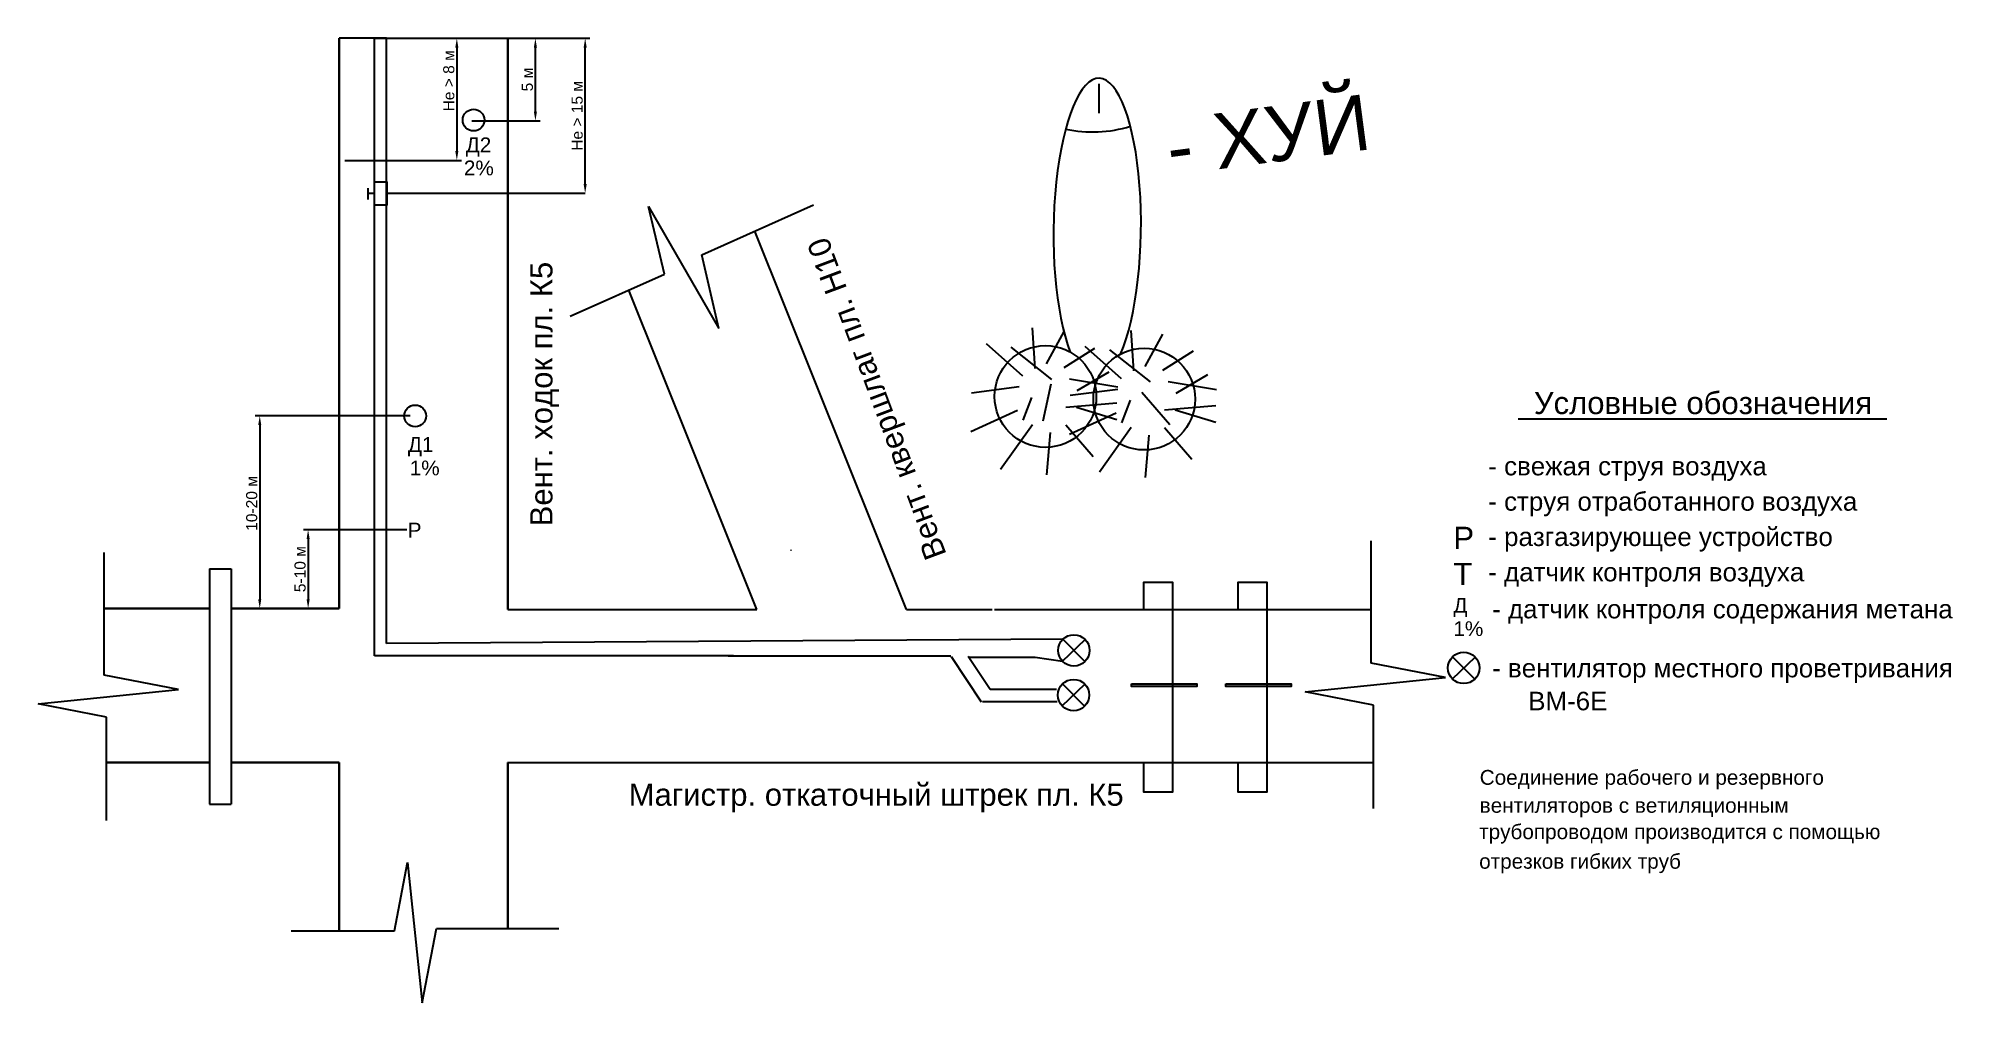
# Model space of a CAD drawing. Header units: millimetres. Extents: x 593 to 1110, y -35 to 225.
import ezdxf

# ---------------------------------------------------------------- set-up
doc = ezdxf.new("R2010")
doc.units = ezdxf.units.MM
doc.styles.get("Standard").update_dxf_attribs({"font": 'ARIALUNI.TTF', "height": 3})
doc.dimstyles.new('ISO-25', dxfattribs={"dimtxt": 2.5, "dimasz": 2.5, "dimexe": 1.25, "dimexo": 0.625, "dimtad": 1, "dimtxsty": 'Standard', "dimcen": 2.5, "dimadec": 0, "dimazin": 0, "dimtfac": 1, "dimtmove": 0, "dimatfit": 3, "dimfxl": 0, "dimarcsym": 0})

# ---------------------------------------------------------------- blocks, each defined once
blk = doc.blocks.new('*D7')
at = {"color": 0, "lineweight": -2}
for p, q in [((684.39, 224.89), (707.67, 224.89)), ((706.42, 222.39), (706.42, 194.43)), ((676.23, 191.93), (707.67, 191.93))]:
    blk.add_line(p, q, dxfattribs=at)
at = {"color": 0}
for points in [[(706, 222.39), (706.83, 222.39), (706.42, 224.89)], [(706, 194.43), (706.83, 194.43), (706.42, 191.93)]]:
    blk.add_solid(points, dxfattribs=at)
at = {"layer": 'Defpoints', "color": 0}
for p in [(683.76, 224.89), (675.61, 191.93), (706.42, 191.93)]:
    blk.add_point(p, dxfattribs=at)
at = {"color": 0, "insert": (704.26, 213.41), "char_height": 3, "attachment_point": 5, "rotation": 90}
blk.add_mtext('Не > 8 м', dxfattribs=at)
blk = doc.blocks.new('*D8')
at = {"color": 0, "lineweight": -2}
for p, q in [((688.09, 224.89), (742.31, 224.89)), ((741.06, 185.54), (741.06, 222.39)), ((740.43, 183.04), (739.81, 183.04))]:
    blk.add_line(p, q, dxfattribs=at)
at = {"color": 0}
for points in [[(740.64, 222.39), (741.47, 222.39), (741.06, 224.89)], [(740.64, 185.54), (741.47, 185.54), (741.06, 183.04)]]:
    blk.add_solid(points, dxfattribs=at)
at = {"layer": 'Defpoints', "color": 0}
for p in [(687.47, 224.89), (741.06, 224.89), (741.06, 183.04)]:
    blk.add_point(p, dxfattribs=at)
at = {"color": 0, "insert": (738.9, 203.96), "char_height": 3, "attachment_point": 5, "rotation": 90}
blk.add_mtext('Не > 15 м', dxfattribs=at)
blk = doc.blocks.new('*D9')
at = {"color": 0, "lineweight": -2}
for p, q in [((688.09, 224.89), (728.87, 224.89)), ((727.62, 205.11), (727.62, 222.39)), ((710.47, 202.61), (728.87, 202.61))]:
    blk.add_line(p, q, dxfattribs=at)
at = {"color": 0}
for points in [[(727.21, 222.39), (728.04, 222.39), (727.62, 224.89)], [(727.21, 205.11), (728.04, 205.11), (727.62, 202.61)]]:
    blk.add_solid(points, dxfattribs=at)
at = {"layer": 'Defpoints', "color": 0}
for p in [(687.47, 224.89), (727.62, 224.89), (709.84, 202.61)]:
    blk.add_point(p, dxfattribs=at)
at = {"color": 0, "insert": (725.47, 213.75), "char_height": 3, "attachment_point": 5, "rotation": 90}
blk.add_mtext('5 м', dxfattribs=at)
blk = doc.blocks.new('*D15')
at = {"color": 0, "lineweight": -2}
for p, q in [((693.82, 123), (651.98, 123)), ((653.23, 120.5), (653.23, 73.5)), ((674.08, 71), (651.98, 71))]:
    blk.add_line(p, q, dxfattribs=at)
at = {"color": 0}
for points in [[(652.81, 120.5), (653.64, 120.5), (653.23, 123)], [(652.81, 73.5), (653.64, 73.5), (653.23, 71)]]:
    blk.add_solid(points, dxfattribs=at)
at = {"layer": 'Defpoints', "color": 0}
for p in [(694.45, 123), (653.23, 71), (674.7, 71)]:
    blk.add_point(p, dxfattribs=at)
at = {"color": 0, "insert": (651.07, 99.36), "char_height": 3, "attachment_point": 5, "rotation": 90}
blk.add_mtext('10-20 м', dxfattribs=at)
blk = doc.blocks.new('*D16')
at = {"color": 0, "lineweight": -2}
for p, q in [((692.91, 92.27), (665.03, 92.27)), ((666.28, 89.77), (666.28, 73.5)), ((674.08, 71), (665.03, 71))]:
    blk.add_line(p, q, dxfattribs=at)
at = {"color": 0}
for points in [[(665.87, 89.77), (666.7, 89.77), (666.28, 92.27)], [(665.87, 73.5), (666.7, 73.5), (666.28, 71)]]:
    blk.add_solid(points, dxfattribs=at)
at = {"layer": 'Defpoints', "color": 0}
for p in [(693.54, 92.27), (666.28, 71), (674.7, 71)]:
    blk.add_point(p, dxfattribs=at)
at = {"color": 0, "insert": (664.12, 81.63), "char_height": 3, "attachment_point": 5, "rotation": 90}
blk.add_mtext('5-10 м', dxfattribs=at)

msp = doc.modelspace()

# ---------------------------------------------------------------- hatches: boundary and pattern name
h = msp.add_hatch(color=256)
h.paths.add_polyline_path([(899.543, 50.65), (899.543, 49.975), (906.102, 49.975), (906.102, 50.65)])
h.paths.add_polyline_path([(888.512, 50.65), (888.512, 49.975), (899.543, 49.975), (899.543, 50.65)])
h = msp.add_hatch(color=256)
h.paths.add_polyline_path([(931.587, 50.65), (925.028, 50.65), (925.028, 49.975), (931.587, 49.975)])
h.paths.add_polyline_path([(925.028, 50.65), (913.998, 50.65), (913.998, 49.975), (925.028, 49.975)])

# ---------------------------------------------------------------- linework, layer by layer
at = {"lineweight": 30}
for p, q in [((674.702, 70.997), (674.702, 224.886)), ((720.157, 70.711), (720.157, 224.886)), ((639.691, 70.997), (611.258, 70.997)), ((674.702, 70.997), (645.491, 70.997)), ((674.702, 70.997), (665.977, 70.997)), ((639.691, 29.438), (611.905, 29.441)), ((674.702, 29.434), (645.491, 29.437)), ((645.953, 29.44), (674.702, 29.44)), ((674.702, -15.953), (674.702, 29.44)), ((720.157, -15.305), (720.157, 29.424)), ((720.157, -15.305), (720.157, 29.424)), ((953.85, 29.394), (720.157, 29.424))]:
    msp.add_line(p, q, dxfattribs=at)
for p, q in [((687.468, 224.886), (674.702, 224.886)), ((684.184, 58.196), (684.184, 224.886)), ((687.468, 61.547), (687.468, 224.886)), ((879.689, 212.563), (879.689, 204.67)), ((682.371, 184.485), (682.371, 181.34)), ((684.013, 183.007), (682.371, 183.007)), ((741.056, 183.037), (687.295, 183.037)), ((762.44, 161.233), (758.178, 179.532)), ((758.178, 179.532), (777.156, 146.535)), ((772.53, 166.443), (802.705, 179.906)), ((827.771, 70.711), (786.865, 172.839)), ((777.156, 146.535), (772.53, 166.443)), ((736.999, 149.882), (762.44, 161.233)), ((787.404, 70.711), (752.859, 156.958)), ((862.464, 135.815), (861.751, 146.747)), ((865.557, 137.003), (870.314, 145.796)), ((889.105, 135.102), (888.391, 146.034)), ((892.197, 136.29), (896.954, 145.083)), ((859.134, 133.676), (849.382, 142.469)), ((867.028, 132.852), (856.042, 141.519)), ((870.314, 136.053), (878.639, 141.281)), ((885.775, 132.963), (876.022, 141.756)), ((893.668, 132.139), (882.682, 140.806)), ((896.954, 135.34), (905.279, 140.568)), ((873.882, 129.874), (882.445, 134.865)), ((858.183, 130.825), (845.339, 129.161)), ((866.746, 131.538), (864.605, 121.557)), ((871.741, 132.963), (884.823, 130.825)), ((884.823, 130.112), (871.979, 128.448)), ((891.271, 129.371), (898.81, 120.625)), ((898.381, 132.251), (911.463, 130.112)), ((900.522, 129.161), (909.085, 134.152)), ((857.707, 124.408), (845.101, 118.705)), ((861.513, 127.973), (859.134, 121.794)), ((870.79, 125.359), (884.585, 126.547)), ((873.644, 125.359), (884.585, 122.032)), ((888.153, 127.26), (885.775, 121.081)), ((897.43, 124.646), (911.225, 125.834)), ((900.284, 124.646), (911.225, 121.319)), ((861.751, 120.606), (853.188, 108.486)), ((870.79, 120.606), (878.163, 112.051)), ((884.347, 123.695), (871.741, 117.992)), ((888.391, 119.893), (879.828, 107.773)), ((897.43, 119.893), (904.803, 111.338)), ((992.867, 122.152), (1092.347, 122.152)), ((866.508, 118.467), (865.557, 107.06)), ((893.148, 117.754), (892.197, 106.348)), ((953.203, 56.27), (953.203, 89.312)), ((611.258, 53.04), (611.258, 86.082)), ((796.634, 86.68), (796.634, 86.876)), ((639.691, 81.694), (639.691, 18.193)), ((639.691, 81.694), (645.491, 81.694)), ((645.491, 81.694), (645.491, 18.193)), ((720.157, 70.711), (787.404, 70.711)), ((827.771, 70.711), (850.911, 70.711)), ((851.487, 70.711), (953.203, 70.711)), ((869.973, 62.702), (687.468, 61.547)), ((869.896, 56.768), (876.012, 62.625)), ((875.936, 56.691), (869.973, 62.702)), ((752.701, 58.196), (684.184, 58.196)), ((781.067, 58.196), (752.102, 58.196)), ((779.67, 58.21), (839.753, 58.21)), ((848.059, 45.732), (839.941, 57.928)), ((850.313, 49.165), (844.41, 58.034)), ((844.488, 57.917), (862.507, 57.917)), ((862.507, 57.856), (869.896, 56.768)), ((975.097, 52.049), (981.212, 57.906)), ((981.136, 51.972), (975.173, 57.983)), ((631.324, 49.153), (611.258, 53.04)), ((935.402, 48.496), (973.268, 52.383)), ((973.268, 52.383), (953.203, 56.27)), ((593.457, 45.266), (631.324, 49.153)), ((868.273, 49.165), (850.313, 49.165)), ((869.808, 44.714), (875.924, 50.571)), ((875.848, 44.637), (869.884, 50.648)), ((953.85, 44.932), (935.402, 48.496)), ((611.905, 41.702), (593.457, 45.266)), ((611.905, 13.844), (611.905, 41.702)), ((868.474, 45.838), (848.246, 45.838)), ((953.85, 17.074), (953.85, 44.932)), ((639.691, 18.193), (645.491, 18.193)), ((689.585, -15.953), (693.148, 2.495)), ((693.148, 2.495), (697.035, -35.371)), ((697.035, -35.371), (700.922, -15.305)), ((700.922, -15.305), (733.964, -15.305)), ((661.726, -15.953), (689.585, -15.953))]:
    msp.add_line(p, q)
for points in [[(684.206, 186.108), (687.49, 186.108), (687.49, 179.842), (684.206, 179.842)], [(888.512, 50.65), (906.102, 50.65), (906.102, 49.975), (888.512, 49.975)], [(913.998, 50.65), (931.587, 50.65), (931.587, 49.975), (913.998, 49.975)]]:
    msp.add_lwpolyline(points, close=True)
for points in [[(891.808, 70.711), (891.808, 78.115), (899.543, 78.115), (899.543, 21.444), (891.808, 21.444), (891.808, 29.399)], [(917.293, 70.711), (917.293, 78.115), (925.028, 78.115), (925.028, 21.444), (917.293, 21.444), (917.293, 29.399)]]:
    msp.add_lwpolyline(points)
for centre, radius in [((710.954, 202.826), 2.934), ((865.287, 128.219), 13.723), ((891.927, 127.506), 13.723), ((695.171, 122.978), 2.934), ((872.954, 59.696), 4.234), ((978.154, 54.978), 4.234), ((872.866, 47.643), 4.234)]:
    msp.add_circle(centre, radius)
msp.add_arc((877.987, 234.119), 34.501, 257.86036, 287.20751)
for start_param, end_param in [(3.7464315, 8.8038709), (3.1048276, 3.1759286)]:
    msp.add_ellipse((879.253, 173.304), major_axis=(0.505, 40.803), ratio=0.2892635, start_param=start_param, end_param=end_param)

# ---------------------------------------------------------------- texts
for s, height, rotation, p in [('- ХУЙ', 15, 7.50258, (898.997, 187.826)), ('Вент. квершлаг пл. Н10', 6, 110.53898, (838.667, 85.591)), ('Вент. ходок пл. К5', 6, 90, (732.221, 93.174))]:
    msp.add_text(s, height=height, rotation=rotation).set_placement(p)
for s, height, p in [('Д2', 4, (708.822, 194.126)), ('2%%%', 4, (708.323, 187.898)), ('Условные обозначения', 6, (997.095, 123.477)), ('Д1', 4, (693.213, 113.272)), ('1%', 4, (693.705, 106.937)), ('- свежая струя воздуха', 5, (984.796, 106.935)), ('- струя отработанного воздуха', 5, (984.796, 97.401)), ('Р', 4, (693.162, 90.161)), ('Р', 6, (975.371, 87.07)), ('- разгазирующее устройство', 5, (984.796, 87.867)), ('Т', 6, (975.371, 77.321)), ('- датчик контроля воздуха', 5, (984.796, 78.332)), ('Д', 4, (975.371, 69.863)), ('1%', 4, (975.371, 63.574)), ('- датчик контроля содержания метана', 5, (985.848, 68.352)), ('- вентилятор местного проветривания', 5, (985.848, 52.428)), ('ВМ-6Е', 5, (995.589, 43.543)), ('Соединение рабочего и резервного', 4, (982.48, 23.435)), ('Магистр. откаточный штрек пл. К5', 6, (752.8, 17.78)), ('вентиляторов с ветиляционным', 4, (982.48, 15.887)), ('трубопроводом производится с помощью', 4, (982.335, 8.773)), ('отрезков гибких труб', 4, (982.335, 0.791))]:
    msp.add_text(s, height=height).set_placement(p)

# ---------------------------------------------------------------- dimensions: what is measured, and where the dimension line sits
dim = msp.add_linear_dim(base=(706.417, 191.925), p1=(683.763, 224.886), p2=(675.607, 191.925), angle=90, text='Не > 8 м', dimstyle='ISO-25', override={"dimtxt": 6})
dim.commit()
dim.dimension.update_dxf_attribs({"geometry": '*D7', "text_midpoint": (706.417, 213.406), "dimtype": 160})
for base, p1, p2, text, override, picture, middle in [((741.056, 224.886), (741.056, 183.037), (687.468, 224.886), 'Не > 15 м', {"dimtxt": 6}, '*D8', (738.898, 203.962)), ((727.624, 224.886), (709.844, 202.606), (687.468, 224.886), '5 м', {"dimtxt": 5}, '*D9', (725.473, 213.746)), ((666.282, 70.997), (693.539, 92.272), (674.702, 70.997), '5-10 м', {"dimtxt": 4}, '*D16', (664.124, 81.634))]:
    dim = msp.add_linear_dim(base=base, p1=p1, p2=p2, angle=90, text=text, dimstyle='ISO-25', override=override)
    dim.commit()
    dim.dimension.update_dxf_attribs({"geometry": picture, "text_midpoint": middle})
dim = msp.add_linear_dim(base=(653.226, 70.997), p1=(694.449, 122.999), p2=(674.702, 70.997), angle=90, text='10-20 м', dimstyle='ISO-25')
dim.commit()
dim.dimension.update_dxf_attribs({"geometry": '*D15', "text_midpoint": (653.226, 99.359), "dimtype": 160})

doc.saveas('drawing.dxf')
